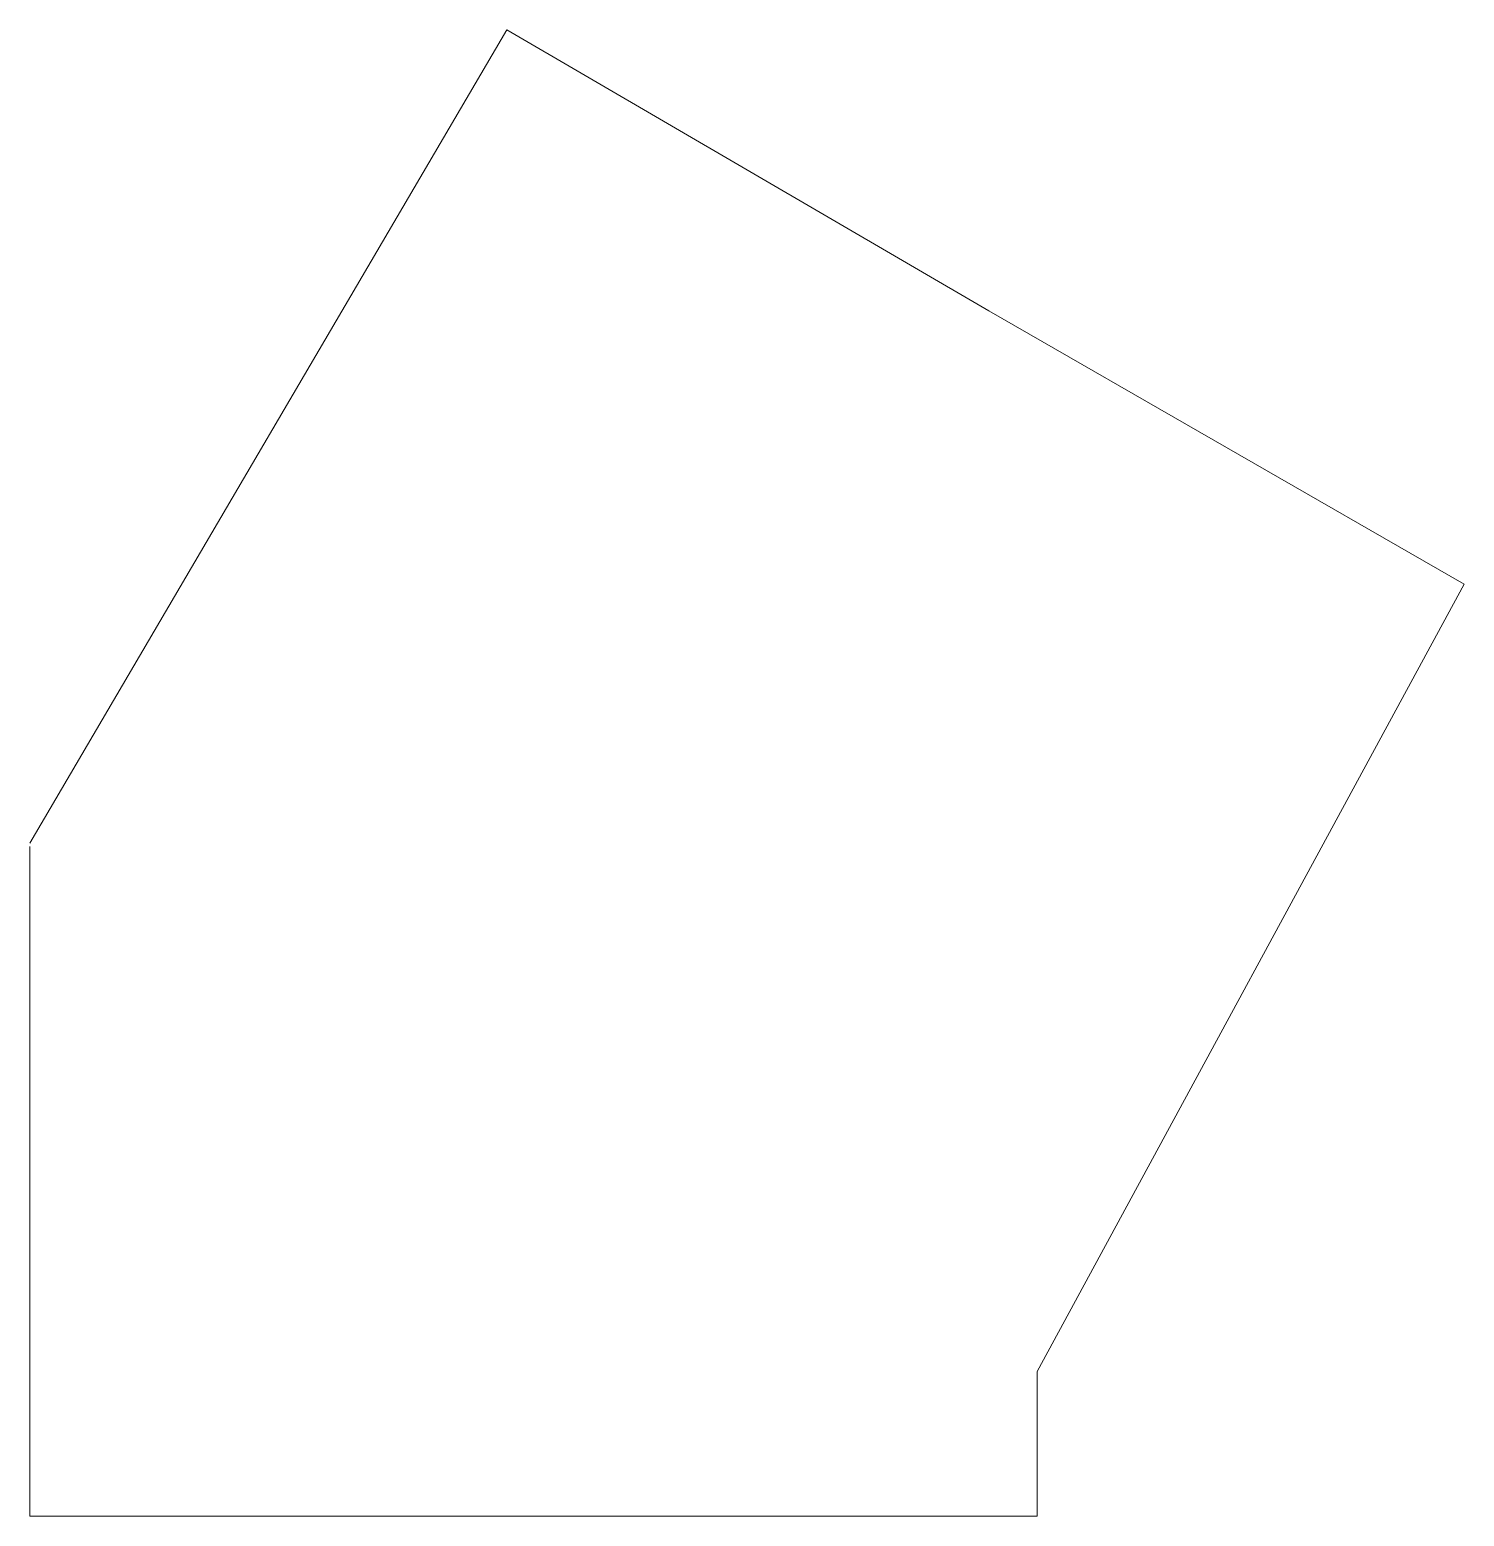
# Model space of a CAD drawing. Header units: millimetres. Extents: x 62.8 to 137.2, y 81.4 to 158.5.
import ezdxf

# ---------------------------------------------------------------- set-up
doc = ezdxf.new("R2010")
doc.units = ezdxf.units.MM
doc.header["$MEASUREMENT"] = 0
doc.layers.add('レイヤー 1', color=7, linetype='Continuous', lineweight=0)

msp = doc.modelspace()

# ---------------------------------------------------------------- linework, layer by layer
at = {"layer": 'レイヤー 1', "color": 7, "lineweight": 9}
for p, q in [((62.799, 116.269), (87.545, 158.454)), ((87.545, 158.454), (112.552, 143.882)), ((112.552, 143.882), (137.215, 129.695)), ((137.215, 129.695), (115.054, 88.864)), ((62.789, 81.359), (62.789, 116.092)), ((115.054, 88.864), (115.054, 81.359)), ((115.054, 81.359), (62.789, 81.359))]:
    msp.add_line(p, q, dxfattribs=at)

doc.saveas('drawing.dxf')
